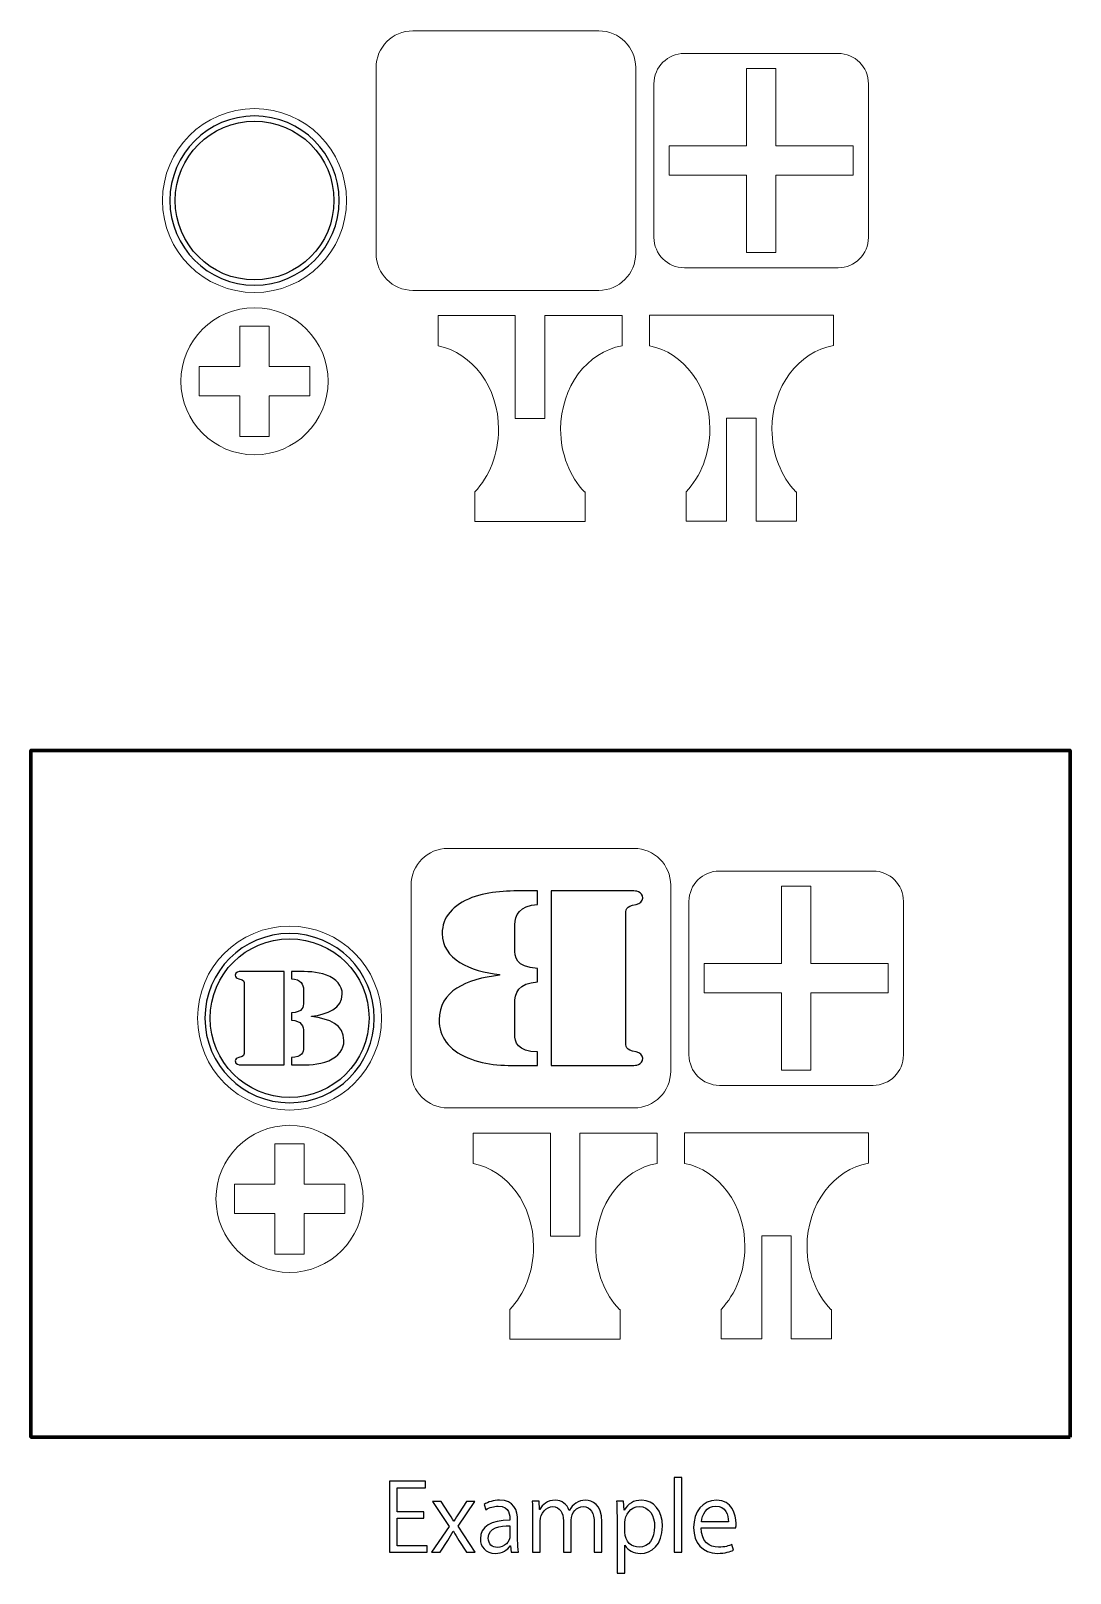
# Model space of a CAD drawing. Header units: millimetres. Extents: x -71 to 71, y -112 to 98.
import ezdxf

# ---------------------------------------------------------------- set-up
doc = ezdxf.new("R2010")
doc.units = ezdxf.units.MM
doc.header["$MEASUREMENT"] = 0
doc.layers.add('layer 1', color=7, linetype='Continuous')

msp = doc.modelspace()

# ---------------------------------------------------------------- linework, layer by layer
at = {"layer": 'layer 1', "color": 1, "lineweight": 9}
for points in [[(11.6254, 67.5638), (11.6254, 64.8029), (9.3869, 62.5643), (6.6257, 62.5643), (6.6257, 62.5643), (6.6257, 62.5643), (-18.6522, 62.5643), (-18.6522, 62.5643), (-18.6522, 62.5643), (-21.4136, 62.5643), (-23.6522, 64.8029), (-23.6522, 67.5638), (-23.6522, 67.5638), (-23.6522, 67.5638), (-23.6522, 92.8419), (-23.6522, 92.8419), (-23.6522, 92.8419), (-23.6522, 95.6033), (-21.4136, 97.8419), (-18.6522, 97.8419), (-18.6522, 97.8419), (-18.6522, 97.8419), (6.6257, 97.8419), (6.6257, 97.8419), (6.6257, 97.8419), (9.3869, 97.8419), (11.6254, 95.6033), (11.6254, 92.8419), (11.6254, 92.8419), (11.6254, 92.8419), (11.6254, 67.5638), (11.6254, 67.5638)], [(16.3862, -43.5868), (16.3862, -46.3477), (14.1478, -48.5863), (11.3865, -48.5863), (11.3865, -48.5863), (11.3865, -48.5863), (-13.8913, -48.5863), (-13.8913, -48.5863), (-13.8913, -48.5863), (-16.6527, -48.5863), (-18.8914, -46.3477), (-18.8914, -43.5868), (-18.8914, -43.5868), (-18.8914, -43.5868), (-18.8914, -18.3087), (-18.8914, -18.3087), (-18.8914, -18.3087), (-18.8914, -15.5473), (-16.6527, -13.3087), (-13.8913, -13.3087), (-13.8913, -13.3087), (-13.8913, -13.3087), (11.3865, -13.3087), (11.3865, -13.3087), (11.3865, -13.3087), (14.1478, -13.3087), (16.3862, -15.5473), (16.3862, -18.3087), (16.3862, -18.3087), (16.3862, -18.3087), (16.3862, -43.5868), (16.3862, -43.5868)]]:
    msp.add_open_spline(points, degree=3, knots=[0, 0, 0, 0, 0.11111111, 0.11111111, 0.11111111, 0.11111111, 0.22222222, 0.22222222, 0.22222222, 0.22222222, 0.33333333, 0.33333333, 0.33333333, 0.33333333, 0.44444444, 0.44444444, 0.44444444, 0.44444444, 0.55555556, 0.55555556, 0.55555556, 0.55555556, 0.66666667, 0.66666667, 0.66666667, 0.66666667, 0.77777778, 0.77777778, 0.77777778, 0.77777778, 1, 1, 1, 1], dxfattribs=at)
at = {"layer": 'layer 1', "lineweight": 9}
for points in [[(14.1058, 90.6419), (14.1058, 92.9226), (15.9544, 94.7716), (18.2351, 94.7716)], [(18.2351, 94.7716), (18.2351, 94.7716), (39.1129, 94.7716), (39.1129, 94.7716)], [(39.1129, 94.7716), (41.3935, 94.7716), (43.2425, 92.9226), (43.2425, 90.6419)], [(14.1058, 69.7647), (14.1058, 69.7647), (14.1058, 90.6419), (14.1058, 90.6419)], [(43.2425, 90.6419), (43.2425, 90.6419), (43.2425, 69.7647), (43.2425, 69.7647)], [(18.2351, 65.6347), (15.9544, 65.6347), (14.1058, 67.4836), (14.1058, 69.7647)], [(43.2425, 69.7647), (43.2425, 67.4836), (41.3935, 65.6347), (39.1129, 65.6347)], [(39.1129, 65.6347), (39.1129, 65.6347), (18.2351, 65.6347), (18.2351, 65.6347)], [(-15.2309, 55.002), (-10.5696, 54.127), (-7.0081, 49.3907), (-7.0081, 43.6773)], [(13.4816, 55.0224), (18.1427, 54.1473), (21.7043, 49.411), (21.7043, 43.6976)], [(-7.0081, 43.6773), (-7.0081, 40.2911), (-8.2597, 37.2484), (-10.2493, 35.1483)], [(21.7043, 43.6976), (21.7043, 40.3111), (20.4528, 37.2684), (18.4632, 35.1689)], [(18.8666, -20.5087), (18.8666, -18.228), (20.7153, -16.379), (22.9959, -16.379)], [(22.9959, -16.379), (22.9959, -16.379), (43.8737, -16.379), (43.8737, -16.379)], [(43.8737, -16.379), (46.1544, -16.379), (48.0034, -18.228), (48.0034, -20.5087)], [(18.8666, -41.3859), (18.8666, -41.3859), (18.8666, -20.5087), (18.8666, -20.5087)], [(48.0034, -20.5087), (48.0034, -20.5087), (48.0034, -41.3859), (48.0034, -41.3859)], [(22.9959, -45.516), (20.7153, -45.516), (18.8666, -43.667), (18.8666, -41.3859)], [(48.0034, -41.3859), (48.0034, -43.667), (46.1544, -45.516), (43.8737, -45.516)], [(43.8737, -45.516), (43.8737, -45.516), (22.9959, -45.516), (22.9959, -45.516)], [(-10.47, -56.1485), (-5.8088, -57.0236), (-2.2473, -61.7599), (-2.2473, -67.4733)], [(18.2425, -56.1282), (22.9035, -57.0033), (26.4652, -61.7396), (26.4652, -67.4529)], [(-2.2473, -67.4733), (-2.2473, -70.8594), (-3.4989, -73.9021), (-5.4884, -76.0023)], [(26.4652, -67.4529), (26.4652, -70.8395), (25.2136, -73.8822), (23.2241, -75.9816)]]:
    msp.add_open_spline(points, degree=3, dxfattribs=at)
for points, knots in [([(16.174, 78.2031), (16.174, 78.2031), (26.674, 78.2031), (26.674, 78.2031), (26.674, 78.2031), (26.674, 78.2031), (26.674, 67.7031), (26.674, 67.7031), (26.674, 67.7031), (26.674, 67.7031), (30.6738, 67.7031), (30.6738, 67.7031), (30.6738, 67.7031), (30.6738, 67.7031), (30.6738, 78.2031), (30.6738, 78.2031), (30.6738, 78.2031), (30.6738, 78.2031), (41.1741, 78.2031), (41.1741, 78.2031), (41.1741, 78.2031), (41.1741, 78.2031), (41.1741, 82.2032), (41.1741, 82.2032), (41.1741, 82.2032), (41.1741, 82.2032), (30.6738, 82.2032), (30.6738, 82.2032), (30.6738, 82.2032), (30.6738, 82.2032), (30.6738, 92.7031), (30.6738, 92.7031), (30.6738, 92.7031), (30.6738, 92.7031), (26.674, 92.7031), (26.674, 92.7031), (26.674, 92.7031), (26.674, 92.7031), (26.674, 82.2032), (26.674, 82.2032), (26.674, 82.2032), (26.674, 82.2032), (16.174, 82.2032), (16.174, 82.2032), (16.174, 82.2032), (16.174, 82.2032), (16.174, 78.2031), (16.174, 78.2031)], [0, 0, 0, 0, 0.07692308, 0.07692308, 0.07692308, 0.07692308, 0.15384615, 0.15384615, 0.15384615, 0.15384615, 0.23076923, 0.23076923, 0.23076923, 0.23076923, 0.30769231, 0.30769231, 0.30769231, 0.30769231, 0.38461538, 0.38461538, 0.38461538, 0.38461538, 0.46153846, 0.46153846, 0.46153846, 0.46153846, 0.53846154, 0.53846154, 0.53846154, 0.53846154, 0.61538462, 0.61538462, 0.61538462, 0.61538462, 0.69230769, 0.69230769, 0.69230769, 0.69230769, 0.76923077, 0.76923077, 0.76923077, 0.76923077, 0.84615385, 0.84615385, 0.84615385, 0.84615385, 1, 1, 1, 1]), ([(-27.6651, 74.7708), (-27.6651, 67.8668), (-33.2616, 62.2706), (-40.1653, 62.2706), (-40.1653, 62.2706), (-47.0689, 62.2706), (-52.6655, 67.8668), (-52.6655, 74.7708), (-52.6655, 74.7708), (-52.6655, 81.674), (-47.0689, 87.2706), (-40.1653, 87.2706), (-40.1653, 87.2706), (-33.2616, 87.2706), (-27.6651, 81.674), (-27.6651, 74.7708)], [0, 0, 0, 0, 0.2, 0.2, 0.2, 0.2, 0.4, 0.4, 0.4, 0.4, 0.6, 0.6, 0.6, 0.6, 1, 1, 1, 1]), ([(-50.1653, 50.202), (-50.1653, 55.7249), (-45.6881, 60.2021), (-40.1656, 60.2021), (-40.1656, 60.2021), (-34.6424, 60.2021), (-30.1652, 55.7249), (-30.1652, 50.202), (-30.1652, 50.202), (-30.1652, 44.6792), (-34.6424, 40.202), (-40.1656, 40.202), (-40.1656, 40.202), (-45.6881, 40.202), (-50.1653, 44.6792), (-50.1653, 50.202)], [0, 0, 0, 0, 0.2, 0.2, 0.2, 0.2, 0.4, 0.4, 0.4, 0.4, 0.6, 0.6, 0.6, 0.6, 1, 1, 1, 1]), ([(9.7692, 55.0241), (9.7692, 55.0241), (9.7692, 59.1486), (9.7692, 59.1486), (9.7692, 59.1486), (9.7692, 59.1486), (-0.7311, 59.1486), (-0.7311, 59.1486), (-0.7311, 59.1486), (-0.7311, 59.1486), (-0.7311, 45.1484), (-0.7311, 45.1484), (-0.7311, 45.1484), (-0.7311, 45.1484), (-4.7309, 45.1484), (-4.7309, 45.1484), (-4.7309, 45.1484), (-4.7309, 45.1484), (-4.7309, 59.1486), (-4.7309, 59.1486), (-4.7309, 59.1486), (-4.7309, 59.1486), (-15.2309, 59.1486), (-15.2309, 59.1486), (-15.2309, 59.1486), (-15.2309, 59.1486), (-15.2309, 55.002), (-15.2309, 55.002)], [0, 0, 0, 0, 0.125, 0.125, 0.125, 0.125, 0.25, 0.25, 0.25, 0.25, 0.375, 0.375, 0.375, 0.375, 0.5, 0.5, 0.5, 0.5, 0.625, 0.625, 0.625, 0.625, 0.75, 0.75, 0.75, 0.75, 1, 1, 1, 1]), ([(38.4816, 55.0444), (38.4816, 55.0444), (38.4816, 59.1689), (38.4816, 59.1689), (38.4816, 59.1689), (38.4816, 59.1689), (13.4816, 59.1689), (13.4816, 59.1689), (13.4816, 59.1689), (13.4816, 59.1689), (13.4816, 55.0224), (13.4816, 55.0224)], [0, 0, 0, 0, 0.25, 0.25, 0.25, 0.25, 0.5, 0.5, 0.5, 0.5, 1, 1, 1, 1]), ([(-47.6652, 48.2021), (-47.6652, 48.2021), (-42.1651, 48.2021), (-42.1651, 48.2021), (-42.1651, 48.2021), (-42.1651, 48.2021), (-42.1651, 42.7021), (-42.1651, 42.7021), (-42.1651, 42.7021), (-42.1651, 42.7021), (-38.1654, 42.7021), (-38.1654, 42.7021), (-38.1654, 42.7021), (-38.1654, 42.7021), (-38.1654, 48.2021), (-38.1654, 48.2021), (-38.1654, 48.2021), (-38.1654, 48.2021), (-32.6653, 48.2021), (-32.6653, 48.2021), (-32.6653, 48.2021), (-32.6653, 48.2021), (-32.6653, 52.2019), (-32.6653, 52.2019), (-32.6653, 52.2019), (-32.6653, 52.2019), (-38.1654, 52.2019), (-38.1654, 52.2019), (-38.1654, 52.2019), (-38.1654, 52.2019), (-38.1654, 57.702), (-38.1654, 57.702), (-38.1654, 57.702), (-38.1654, 57.702), (-42.1651, 57.702), (-42.1651, 57.702), (-42.1651, 57.702), (-42.1651, 57.702), (-42.1651, 52.2019), (-42.1651, 52.2019), (-42.1651, 52.2019), (-42.1651, 52.2019), (-47.6652, 52.2019), (-47.6652, 52.2019), (-47.6652, 52.2019), (-47.6652, 52.2019), (-47.6652, 48.2021), (-47.6652, 48.2021)], [0, 0, 0, 0, 0.07692308, 0.07692308, 0.07692308, 0.07692308, 0.15384615, 0.15384615, 0.15384615, 0.15384615, 0.23076923, 0.23076923, 0.23076923, 0.23076923, 0.30769231, 0.30769231, 0.30769231, 0.30769231, 0.38461538, 0.38461538, 0.38461538, 0.38461538, 0.46153846, 0.46153846, 0.46153846, 0.46153846, 0.53846154, 0.53846154, 0.53846154, 0.53846154, 0.61538462, 0.61538462, 0.61538462, 0.61538462, 0.69230769, 0.69230769, 0.69230769, 0.69230769, 0.76923077, 0.76923077, 0.76923077, 0.76923077, 0.84615385, 0.84615385, 0.84615385, 0.84615385, 1, 1, 1, 1]), ([(4.6694, 35.1483), (2.6802, 37.2484), (1.4286, 40.2911), (1.4286, 43.6773), (1.4286, 43.6773), (1.4286, 49.4389), (5.0504, 54.2069), (9.7692, 55.0241)], [0, 0, 0, 0, 0.33333333, 0.33333333, 0.33333333, 0.33333333, 1, 1, 1, 1]), ([(33.382, 35.1689), (31.3926, 37.2684), (30.1411, 40.3111), (30.1411, 43.6976), (30.1411, 43.6976), (30.1411, 49.4592), (33.7631, 54.2272), (38.4816, 55.0444)], [0, 0, 0, 0, 0.33333333, 0.33333333, 0.33333333, 0.33333333, 1, 1, 1, 1]), ([(18.4632, 35.1689), (18.4632, 35.1689), (18.4816, 35.1689), (18.4816, 35.1689), (18.4816, 35.1689), (18.4816, 35.1689), (18.4816, 31.1692), (18.4816, 31.1692), (18.4816, 31.1692), (18.4816, 31.1692), (23.9816, 31.1692), (23.9816, 31.1692), (23.9816, 31.1692), (23.9816, 31.1692), (23.9816, 45.1687), (23.9816, 45.1687), (23.9816, 45.1687), (23.9816, 45.1687), (27.9815, 45.1687), (27.9815, 45.1687), (27.9815, 45.1687), (27.9815, 45.1687), (27.9815, 31.1692), (27.9815, 31.1692), (27.9815, 31.1692), (27.9815, 31.1692), (33.4816, 31.1692), (33.4816, 31.1692), (33.4816, 31.1692), (33.4816, 31.1692), (33.4816, 35.1689), (33.4816, 35.1689), (33.4816, 35.1689), (33.4816, 35.1689), (33.382, 35.1689), (33.382, 35.1689)], [0, 0, 0, 0, 0.1, 0.1, 0.1, 0.1, 0.2, 0.2, 0.2, 0.2, 0.3, 0.3, 0.3, 0.3, 0.4, 0.4, 0.4, 0.4, 0.5, 0.5, 0.5, 0.5, 0.6, 0.6, 0.6, 0.6, 0.7, 0.7, 0.7, 0.7, 0.8, 0.8, 0.8, 0.8, 1, 1, 1, 1]), ([(-10.2493, 35.1483), (-10.2493, 35.1483), (-10.2306, 35.1483), (-10.2306, 35.1483), (-10.2306, 35.1483), (-10.2306, 35.1483), (-10.2306, 31.1485), (-10.2306, 31.1485), (-10.2306, 31.1485), (-10.2306, 31.1485), (4.7693, 31.1485), (4.7693, 31.1485), (4.7693, 31.1485), (4.7693, 31.1485), (4.7693, 35.1483), (4.7693, 35.1483), (4.7693, 35.1483), (4.7693, 35.1483), (4.6694, 35.1483), (4.6694, 35.1483)], [0, 0, 0, 0, 0.16666667, 0.16666667, 0.16666667, 0.16666667, 0.33333333, 0.33333333, 0.33333333, 0.33333333, 0.5, 0.5, 0.5, 0.5, 0.66666667, 0.66666667, 0.66666667, 0.66666667, 1, 1, 1, 1]), ([(20.9349, -32.9475), (20.9349, -32.9475), (31.4349, -32.9475), (31.4349, -32.9475), (31.4349, -32.9475), (31.4349, -32.9475), (31.4349, -43.4475), (31.4349, -43.4475), (31.4349, -43.4475), (31.4349, -43.4475), (35.4346, -43.4475), (35.4346, -43.4475), (35.4346, -43.4475), (35.4346, -43.4475), (35.4346, -32.9475), (35.4346, -32.9475), (35.4346, -32.9475), (35.4346, -32.9475), (45.9349, -32.9475), (45.9349, -32.9475), (45.9349, -32.9475), (45.9349, -32.9475), (45.9349, -28.9474), (45.9349, -28.9474), (45.9349, -28.9474), (45.9349, -28.9474), (35.4346, -28.9474), (35.4346, -28.9474), (35.4346, -28.9474), (35.4346, -28.9474), (35.4346, -18.4475), (35.4346, -18.4475), (35.4346, -18.4475), (35.4346, -18.4475), (31.4349, -18.4475), (31.4349, -18.4475), (31.4349, -18.4475), (31.4349, -18.4475), (31.4349, -28.9474), (31.4349, -28.9474), (31.4349, -28.9474), (31.4349, -28.9474), (20.9349, -28.9474), (20.9349, -28.9474), (20.9349, -28.9474), (20.9349, -28.9474), (20.9349, -32.9475), (20.9349, -32.9475)], [0, 0, 0, 0, 0.07692308, 0.07692308, 0.07692308, 0.07692308, 0.15384615, 0.15384615, 0.15384615, 0.15384615, 0.23076923, 0.23076923, 0.23076923, 0.23076923, 0.30769231, 0.30769231, 0.30769231, 0.30769231, 0.38461538, 0.38461538, 0.38461538, 0.38461538, 0.46153846, 0.46153846, 0.46153846, 0.46153846, 0.53846154, 0.53846154, 0.53846154, 0.53846154, 0.61538462, 0.61538462, 0.61538462, 0.61538462, 0.69230769, 0.69230769, 0.69230769, 0.69230769, 0.76923077, 0.76923077, 0.76923077, 0.76923077, 0.84615385, 0.84615385, 0.84615385, 0.84615385, 1, 1, 1, 1]), ([(-22.9042, -36.3799), (-22.9042, -43.2839), (-28.5007, -48.88), (-35.4044, -48.88), (-35.4044, -48.88), (-42.308, -48.88), (-47.9046, -43.2839), (-47.9046, -36.3799), (-47.9046, -36.3799), (-47.9046, -29.4766), (-42.308, -23.88), (-35.4044, -23.88), (-35.4044, -23.88), (-28.5007, -23.88), (-22.9042, -29.4766), (-22.9042, -36.3799)], [0, 0, 0, 0, 0.2, 0.2, 0.2, 0.2, 0.4, 0.4, 0.4, 0.4, 0.6, 0.6, 0.6, 0.6, 1, 1, 1, 1]), ([(-45.4045, -60.9486), (-45.4045, -55.4257), (-40.9272, -50.9485), (-35.4047, -50.9485), (-35.4047, -50.9485), (-29.8816, -50.9485), (-25.4043, -55.4257), (-25.4043, -60.9486), (-25.4043, -60.9486), (-25.4043, -66.4714), (-29.8816, -70.9487), (-35.4047, -70.9487), (-35.4047, -70.9487), (-40.9272, -70.9487), (-45.4045, -66.4714), (-45.4045, -60.9486)], [0, 0, 0, 0, 0.2, 0.2, 0.2, 0.2, 0.4, 0.4, 0.4, 0.4, 0.6, 0.6, 0.6, 0.6, 1, 1, 1, 1]), ([(14.53, -56.1265), (14.53, -56.1265), (14.53, -52.002), (14.53, -52.002), (14.53, -52.002), (14.53, -52.002), (4.0297, -52.002), (4.0297, -52.002), (4.0297, -52.002), (4.0297, -52.002), (4.0297, -66.0022), (4.0297, -66.0022), (4.0297, -66.0022), (4.0297, -66.0022), (0.03, -66.0022), (0.03, -66.0022), (0.03, -66.0022), (0.03, -66.0022), (0.03, -52.002), (0.03, -52.002), (0.03, -52.002), (0.03, -52.002), (-10.47, -52.002), (-10.47, -52.002), (-10.47, -52.002), (-10.47, -52.002), (-10.47, -56.1485), (-10.47, -56.1485)], [0, 0, 0, 0, 0.125, 0.125, 0.125, 0.125, 0.25, 0.25, 0.25, 0.25, 0.375, 0.375, 0.375, 0.375, 0.5, 0.5, 0.5, 0.5, 0.625, 0.625, 0.625, 0.625, 0.75, 0.75, 0.75, 0.75, 1, 1, 1, 1]), ([(43.2425, -56.1062), (43.2425, -56.1062), (43.2425, -51.9817), (43.2425, -51.9817), (43.2425, -51.9817), (43.2425, -51.9817), (18.2425, -51.9817), (18.2425, -51.9817), (18.2425, -51.9817), (18.2425, -51.9817), (18.2425, -56.1282), (18.2425, -56.1282)], [0, 0, 0, 0, 0.25, 0.25, 0.25, 0.25, 0.5, 0.5, 0.5, 0.5, 1, 1, 1, 1]), ([(-42.9044, -62.9485), (-42.9044, -62.9485), (-37.4043, -62.9485), (-37.4043, -62.9485), (-37.4043, -62.9485), (-37.4043, -62.9485), (-37.4043, -68.4486), (-37.4043, -68.4486), (-37.4043, -68.4486), (-37.4043, -68.4486), (-33.4045, -68.4486), (-33.4045, -68.4486), (-33.4045, -68.4486), (-33.4045, -68.4486), (-33.4045, -62.9485), (-33.4045, -62.9485), (-33.4045, -62.9485), (-33.4045, -62.9485), (-27.9044, -62.9485), (-27.9044, -62.9485), (-27.9044, -62.9485), (-27.9044, -62.9485), (-27.9044, -58.9487), (-27.9044, -58.9487), (-27.9044, -58.9487), (-27.9044, -58.9487), (-33.4045, -58.9487), (-33.4045, -58.9487), (-33.4045, -58.9487), (-33.4045, -58.9487), (-33.4045, -53.4486), (-33.4045, -53.4486), (-33.4045, -53.4486), (-33.4045, -53.4486), (-37.4043, -53.4486), (-37.4043, -53.4486), (-37.4043, -53.4486), (-37.4043, -53.4486), (-37.4043, -58.9487), (-37.4043, -58.9487), (-37.4043, -58.9487), (-37.4043, -58.9487), (-42.9044, -58.9487), (-42.9044, -58.9487), (-42.9044, -58.9487), (-42.9044, -58.9487), (-42.9044, -62.9485), (-42.9044, -62.9485)], [0, 0, 0, 0, 0.07692308, 0.07692308, 0.07692308, 0.07692308, 0.15384615, 0.15384615, 0.15384615, 0.15384615, 0.23076923, 0.23076923, 0.23076923, 0.23076923, 0.30769231, 0.30769231, 0.30769231, 0.30769231, 0.38461538, 0.38461538, 0.38461538, 0.38461538, 0.46153846, 0.46153846, 0.46153846, 0.46153846, 0.53846154, 0.53846154, 0.53846154, 0.53846154, 0.61538462, 0.61538462, 0.61538462, 0.61538462, 0.69230769, 0.69230769, 0.69230769, 0.69230769, 0.76923077, 0.76923077, 0.76923077, 0.76923077, 0.84615385, 0.84615385, 0.84615385, 0.84615385, 1, 1, 1, 1]), ([(9.4302, -76.0023), (7.441, -73.9021), (6.1895, -70.8594), (6.1895, -67.4733), (6.1895, -67.4733), (6.1895, -61.7117), (9.8113, -56.9437), (14.53, -56.1265)], [0, 0, 0, 0, 0.33333333, 0.33333333, 0.33333333, 0.33333333, 1, 1, 1, 1]), ([(38.1429, -75.9816), (36.1535, -73.8822), (34.9019, -70.8395), (34.9019, -67.4529), (34.9019, -67.4529), (34.9019, -61.6913), (38.5239, -56.9233), (43.2425, -56.1062)], [0, 0, 0, 0, 0.33333333, 0.33333333, 0.33333333, 0.33333333, 1, 1, 1, 1]), ([(23.2241, -75.9816), (23.2241, -75.9816), (23.2425, -75.9816), (23.2425, -75.9816), (23.2425, -75.9816), (23.2425, -75.9816), (23.2425, -79.9814), (23.2425, -79.9814), (23.2425, -79.9814), (23.2425, -79.9814), (28.7424, -79.9814), (28.7424, -79.9814), (28.7424, -79.9814), (28.7424, -79.9814), (28.7424, -65.9819), (28.7424, -65.9819), (28.7424, -65.9819), (28.7424, -65.9819), (32.7424, -65.9819), (32.7424, -65.9819), (32.7424, -65.9819), (32.7424, -65.9819), (32.7424, -79.9814), (32.7424, -79.9814), (32.7424, -79.9814), (32.7424, -79.9814), (38.2425, -79.9814), (38.2425, -79.9814), (38.2425, -79.9814), (38.2425, -79.9814), (38.2425, -75.9816), (38.2425, -75.9816), (38.2425, -75.9816), (38.2425, -75.9816), (38.1429, -75.9816), (38.1429, -75.9816)], [0, 0, 0, 0, 0.1, 0.1, 0.1, 0.1, 0.2, 0.2, 0.2, 0.2, 0.3, 0.3, 0.3, 0.3, 0.4, 0.4, 0.4, 0.4, 0.5, 0.5, 0.5, 0.5, 0.6, 0.6, 0.6, 0.6, 0.7, 0.7, 0.7, 0.7, 0.8, 0.8, 0.8, 0.8, 1, 1, 1, 1]), ([(-5.4884, -76.0023), (-5.4884, -76.0023), (-5.4698, -76.0023), (-5.4698, -76.0023), (-5.4698, -76.0023), (-5.4698, -76.0023), (-5.4698, -80.002), (-5.4698, -80.002), (-5.4698, -80.002), (-5.4698, -80.002), (9.5302, -80.002), (9.5302, -80.002), (9.5302, -80.002), (9.5302, -80.002), (9.5302, -76.0023), (9.5302, -76.0023), (9.5302, -76.0023), (9.5302, -76.0023), (9.4302, -76.0023), (9.4302, -76.0023)], [0, 0, 0, 0, 0.16666667, 0.16666667, 0.16666667, 0.16666667, 0.33333333, 0.33333333, 0.33333333, 0.33333333, 0.5, 0.5, 0.5, 0.5, 0.66666667, 0.66666667, 0.66666667, 0.66666667, 1, 1, 1, 1])]:
    msp.add_open_spline(points, degree=3, knots=knots, dxfattribs=at)
at = {"layer": 'layer 1', "color": 1}
for points, knots in [([(-51.6653, 74.7708), (-51.6646, 81.1221), (-46.5166, 86.2705), (-40.1649, 86.2705), (-40.1649, 86.2705), (-33.8139, 86.2705), (-28.6652, 81.1221), (-28.6652, 74.7708), (-28.6652, 74.7708), (-28.6652, 68.4187), (-33.8139, 63.271), (-40.1649, 63.271), (-40.1649, 63.271), (-46.5166, 63.271), (-51.6646, 68.4187), (-51.6653, 74.7708)], [0, 0, 0, 0, 0.2, 0.2, 0.2, 0.2, 0.4, 0.4, 0.4, 0.4, 0.6, 0.6, 0.6, 0.6, 1, 1, 1, 1]), ([(-50.9598, 74.7708), (-50.9598, 74.7708), (-50.9598, 74.7708), (-50.9598, 74.7708), (-50.9598, 74.7708), (-50.9488, 68.8093), (-46.127, 63.9869), (-40.1649, 63.9759), (-40.1649, 63.9759), (-34.2035, 63.9869), (-29.3814, 68.8093), (-29.3707, 74.7708), (-29.3707, 74.7708), (-29.3814, 80.7321), (-34.2035, 85.5539), (-40.1649, 85.5649), (-40.1649, 85.5649), (-46.127, 85.5539), (-50.9488, 80.7321), (-50.9598, 74.7708)], [0, 0, 0, 0, 0.16666667, 0.16666667, 0.16666667, 0.16666667, 0.33333333, 0.33333333, 0.33333333, 0.33333333, 0.5, 0.5, 0.5, 0.5, 0.66666667, 0.66666667, 0.66666667, 0.66666667, 1, 1, 1, 1]), ([(-46.9045, -36.3799), (-46.9037, -30.0285), (-41.7558, -24.8801), (-35.404, -24.8801), (-35.404, -24.8801), (-29.053, -24.8801), (-23.9043, -30.0285), (-23.9043, -36.3799), (-23.9043, -36.3799), (-23.9043, -42.7319), (-29.053, -47.8796), (-35.404, -47.8796), (-35.404, -47.8796), (-41.7558, -47.8796), (-46.9037, -42.7319), (-46.9045, -36.3799)], [0, 0, 0, 0, 0.2, 0.2, 0.2, 0.2, 0.4, 0.4, 0.4, 0.4, 0.6, 0.6, 0.6, 0.6, 1, 1, 1, 1]), ([(-46.1989, -36.3799), (-46.1989, -36.3799), (-46.1989, -36.3799), (-46.1989, -36.3799), (-46.1989, -36.3799), (-46.1879, -42.3413), (-41.3661, -47.1637), (-35.404, -47.1747), (-35.404, -47.1747), (-29.4427, -47.1637), (-24.6205, -42.3413), (-24.6098, -36.3799), (-24.6098, -36.3799), (-24.6205, -30.4185), (-29.4427, -25.5967), (-35.404, -25.5857), (-35.404, -25.5857), (-41.3661, -25.5967), (-46.1879, -30.4185), (-46.1989, -36.3799)], [0, 0, 0, 0, 0.16666667, 0.16666667, 0.16666667, 0.16666667, 0.33333333, 0.33333333, 0.33333333, 0.33333333, 0.5, 0.5, 0.5, 0.5, 0.66666667, 0.66666667, 0.66666667, 0.66666667, 1, 1, 1, 1]), ([(-36.1544, -42.7237), (-36.1544, -42.7237), (-42.0865, -42.7237), (-42.0865, -42.7237), (-42.0865, -42.7237), (-42.2408, -42.7237), (-42.7924, -42.6896), (-42.7924, -42.1979), (-42.7924, -42.1979), (-42.7924, -41.9602), (-42.5936, -41.8076), (-42.3073, -41.7401), (-42.3073, -41.7401), (-41.5353, -41.553), (-41.5573, -41.4514), (-41.5573, -40.8237), (-41.5573, -40.8237), (-41.5573, -40.8237), (-41.5573, -31.935), (-41.5573, -31.935), (-41.5573, -31.935), (-41.5573, -31.3077), (-41.5353, -31.2057), (-42.3073, -31.0193), (-42.3073, -31.0193), (-42.5936, -30.9511), (-42.7924, -30.7988), (-42.7924, -30.5611), (-42.7924, -30.5611), (-42.7924, -30.0692), (-42.2408, -30.0354), (-42.0865, -30.0354), (-42.0865, -30.0354), (-42.0865, -30.0354), (-36.1544, -30.0354), (-36.1544, -30.0354), (-36.1544, -30.0354), (-36.1544, -30.0354), (-36.1544, -42.7237), (-36.1544, -42.7237)], [0, 0, 0, 0, 0.09090909, 0.09090909, 0.09090909, 0.09090909, 0.18181818, 0.18181818, 0.18181818, 0.18181818, 0.27272727, 0.27272727, 0.27272727, 0.27272727, 0.36363636, 0.36363636, 0.36363636, 0.36363636, 0.45454545, 0.45454545, 0.45454545, 0.45454545, 0.54545455, 0.54545455, 0.54545455, 0.54545455, 0.63636364, 0.63636364, 0.63636364, 0.63636364, 0.72727273, 0.72727273, 0.72727273, 0.72727273, 0.81818182, 0.81818182, 0.81818182, 0.81818182, 1, 1, 1, 1]), ([(-35.1619, -30.0354), (-35.1619, -30.0354), (-35.1619, -30.0354), (-35.1619, -30.0354), (-35.1619, -30.0354), (-35.1619, -30.0354), (-34.4783, -30.0354), (-34.4783, -30.0354), (-34.4783, -30.0354), (-33.0889, -30.0354), (-31.6775, -30.0523), (-30.3983, -30.5273), (-30.3983, -30.5273), (-29.031, -31.0531), (-28.2372, -31.935), (-28.2372, -33.1394), (-28.2372, -33.1394), (-28.2372, -35.0056), (-30.266, -35.8707), (-32.4051, -36.1249), (-32.4051, -36.1249), (-32.4051, -36.1249), (-32.4051, -36.1587), (-32.4051, -36.1587), (-32.4051, -36.1587), (-29.9573, -36.4643), (-28.0164, -37.2956), (-28.0164, -39.4157), (-28.0164, -39.4157), (-28.0164, -40.6201), (-28.7002, -41.5702), (-30.0896, -42.1638), (-30.0896, -42.1638), (-31.5007, -42.7743), (-32.8905, -42.7237), (-34.4559, -42.7237), (-34.4559, -42.7237), (-34.4559, -42.7237), (-35.1619, -42.7237), (-35.1619, -42.7237), (-35.1619, -42.7237), (-35.1619, -42.7237), (-35.1619, -41.7401), (-35.1619, -41.7401), (-35.1619, -41.7401), (-33.6842, -41.6888), (-33.5079, -41.0442), (-33.5079, -40.4337), (-33.5079, -40.4337), (-33.5079, -40.4337), (-33.5079, -38.2454), (-33.5079, -38.2454), (-33.5079, -38.2454), (-33.5079, -37.4651), (-33.7504, -36.7357), (-35.1619, -36.6506), (-35.1619, -36.6506), (-35.1619, -36.6506), (-35.1619, -35.6671), (-35.1619, -35.6671), (-35.1619, -35.6671), (-33.552, -35.5651), (-33.5079, -34.8358), (-33.5079, -34.2081), (-33.5079, -34.2081), (-33.5079, -34.2081), (-33.5079, -32.5121), (-33.5079, -32.5121), (-33.5079, -32.5121), (-33.5079, -31.7993), (-33.8389, -31.1209), (-35.1619, -31.0193), (-35.1619, -31.0193), (-35.1619, -31.0193), (-35.1619, -30.0354), (-35.1619, -30.0354)], [0, 0, 0, 0, 0.05, 0.05, 0.05, 0.05, 0.1, 0.1, 0.1, 0.1, 0.15, 0.15, 0.15, 0.15, 0.2, 0.2, 0.2, 0.2, 0.25, 0.25, 0.25, 0.25, 0.3, 0.3, 0.3, 0.3, 0.35, 0.35, 0.35, 0.35, 0.4, 0.4, 0.4, 0.4, 0.45, 0.45, 0.45, 0.45, 0.5, 0.5, 0.5, 0.5, 0.55, 0.55, 0.55, 0.55, 0.6, 0.6, 0.6, 0.6, 0.65, 0.65, 0.65, 0.65, 0.7, 0.7, 0.7, 0.7, 0.75, 0.75, 0.75, 0.75, 0.8, 0.8, 0.8, 0.8, 0.85, 0.85, 0.85, 0.85, 0.9, 0.9, 0.9, 0.9, 1, 1, 1, 1])]:
    msp.add_open_spline(points, degree=3, knots=knots, dxfattribs=at)
at = {"layer": 'layer 1', "lineweight": 70}
msp.add_open_spline([(70.6513, -93.3301), (70.6513, -93.3301), (-70.5525, -93.3301), (-70.5525, -93.3301), (-70.5525, -93.3301), (-70.5525, -93.3301), (-70.5525, 0.0194), (-70.5525, 0.0194), (-70.5525, 0.0194), (-70.5525, 0.0194), (70.6513, 0.0194), (70.6513, 0.0194), (70.6513, 0.0194), (70.6513, 0.0194), (70.6513, -93.3301), (70.6513, -93.3301)], degree=3, knots=[0, 0, 0, 0, 0.2, 0.2, 0.2, 0.2, 0.4, 0.4, 0.4, 0.4, 0.6, 0.6, 0.6, 0.6, 1, 1, 1, 1], dxfattribs=at)
at = {"layer": 'layer 1', "color": 7}
for points, knots in [([(-1.7067, -20.9139), (-1.7067, -20.9139), (-1.7067, -20.9139), (-1.7067, -20.9139), (-1.7067, -20.9139), (-4.1831, -21.1044), (-4.8025, -22.3743), (-4.8025, -23.7079), (-4.8025, -23.7079), (-4.8025, -23.7079), (-4.8025, -26.8825), (-4.8025, -26.8825), (-4.8025, -26.8825), (-4.8025, -28.0573), (-4.7198, -29.4226), (-1.7067, -29.6131), (-1.7067, -29.6131), (-1.7067, -29.6131), (-1.7067, -31.4545), (-1.7067, -31.4545), (-1.7067, -31.4545), (-4.3484, -31.6133), (-4.8025, -32.9783), (-4.8025, -34.4387), (-4.8025, -34.4387), (-4.8025, -34.4387), (-4.8025, -38.5345), (-4.8025, -38.5345), (-4.8025, -38.5345), (-4.8025, -39.6773), (-4.4721, -40.8837), (-1.7067, -40.9792), (-1.7067, -40.9792), (-1.7067, -40.9792), (-1.7067, -42.8206), (-1.7067, -42.8206), (-1.7067, -42.8206), (-1.7067, -42.8206), (-3.0276, -42.8206), (-3.0276, -42.8206), (-3.0276, -42.8206), (-5.958, -42.8206), (-8.5587, -42.9157), (-11.2004, -41.7729), (-11.2004, -41.7729), (-13.8007, -40.6615), (-15.0802, -38.8835), (-15.0802, -36.6294), (-15.0802, -36.6294), (-15.0802, -32.661), (-11.4477, -31.1052), (-6.8661, -30.5336), (-6.8661, -30.5336), (-6.8661, -30.5336), (-6.8661, -30.4702), (-6.8661, -30.4702), (-6.8661, -30.4702), (-10.87, -29.9941), (-14.6675, -28.3749), (-14.6675, -24.8823), (-14.6675, -24.8823), (-14.6675, -22.6282), (-13.1816, -20.9773), (-10.6223, -19.993), (-10.6223, -19.993), (-8.2283, -19.1042), (-5.5866, -19.0725), (-2.9862, -19.0725), (-2.9862, -19.0725), (-2.9862, -19.0725), (-1.7067, -19.0725), (-1.7067, -19.0725), (-1.7067, -19.0725), (-1.7067, -19.0725), (-1.7067, -20.9139), (-1.7067, -20.9139)], [0, 0, 0, 0, 0.05, 0.05, 0.05, 0.05, 0.1, 0.1, 0.1, 0.1, 0.15, 0.15, 0.15, 0.15, 0.2, 0.2, 0.2, 0.2, 0.25, 0.25, 0.25, 0.25, 0.3, 0.3, 0.3, 0.3, 0.35, 0.35, 0.35, 0.35, 0.4, 0.4, 0.4, 0.4, 0.45, 0.45, 0.45, 0.45, 0.5, 0.5, 0.5, 0.5, 0.55, 0.55, 0.55, 0.55, 0.6, 0.6, 0.6, 0.6, 0.65, 0.65, 0.65, 0.65, 0.7, 0.7, 0.7, 0.7, 0.75, 0.75, 0.75, 0.75, 0.8, 0.8, 0.8, 0.8, 0.85, 0.85, 0.85, 0.85, 0.9, 0.9, 0.9, 0.9, 1, 1, 1, 1]), ([(0.1509, -19.0725), (0.1509, -19.0725), (11.2541, -19.0725), (11.2541, -19.0725), (11.2541, -19.0725), (11.5431, -19.0725), (12.5749, -19.1359), (12.5749, -20.0568), (12.5749, -20.0568), (12.5749, -20.5012), (12.2035, -20.7868), (11.6671, -20.9139), (11.6671, -20.9139), (10.2223, -21.2632), (10.2636, -21.4537), (10.2636, -22.6282), (10.2636, -22.6282), (10.2636, -22.6282), (10.2636, -39.2646), (10.2636, -39.2646), (10.2636, -39.2646), (10.2636, -40.4393), (10.2223, -40.6298), (11.6671, -40.9792), (11.6671, -40.9792), (12.2035, -41.1059), (12.5749, -41.3919), (12.5749, -41.8363), (12.5749, -41.8363), (12.5749, -42.7568), (11.5431, -42.8206), (11.2541, -42.8206), (11.2541, -42.8206), (11.2541, -42.8206), (0.1509, -42.8206), (0.1509, -42.8206), (0.1509, -42.8206), (0.1509, -42.8206), (0.1509, -19.0725), (0.1509, -19.0725)], [0, 0, 0, 0, 0.09090909, 0.09090909, 0.09090909, 0.09090909, 0.18181818, 0.18181818, 0.18181818, 0.18181818, 0.27272727, 0.27272727, 0.27272727, 0.27272727, 0.36363636, 0.36363636, 0.36363636, 0.36363636, 0.45454545, 0.45454545, 0.45454545, 0.45454545, 0.54545455, 0.54545455, 0.54545455, 0.54545455, 0.63636364, 0.63636364, 0.63636364, 0.63636364, 0.72727273, 0.72727273, 0.72727273, 0.72727273, 0.81818182, 0.81818182, 0.81818182, 0.81818182, 1, 1, 1, 1])]:
    msp.add_open_spline(points, degree=3, knots=knots, dxfattribs=at)
at = {"layer": 'layer 1'}
for points, knots in [([(-16.7201, -109.0032), (-16.7201, -109.0032), (-21.8248, -109.0032), (-21.8248, -109.0032), (-21.8248, -109.0032), (-21.8248, -109.0032), (-21.8248, -99.3269), (-21.8248, -99.3269), (-21.8248, -99.3269), (-21.8248, -99.3269), (-16.9359, -99.3269), (-16.9359, -99.3269), (-16.9359, -99.3269), (-16.9359, -99.3269), (-16.9359, -100.2158), (-16.9359, -100.2158), (-16.9359, -100.2158), (-16.9359, -100.2158), (-20.7708, -100.2158), (-20.7708, -100.2158), (-20.7708, -100.2158), (-20.7708, -100.2158), (-20.7708, -103.4921), (-20.7708, -103.4921), (-20.7708, -103.4921), (-20.7708, -103.4921), (-17.1645, -103.4921), (-17.1645, -103.4921), (-17.1645, -103.4921), (-17.1645, -103.4921), (-17.1645, -104.3681), (-17.1645, -104.3681), (-17.1645, -104.3681), (-17.1645, -104.3681), (-20.7708, -104.3681), (-20.7708, -104.3681), (-20.7708, -104.3681), (-20.7708, -104.3681), (-20.7708, -108.1143), (-20.7708, -108.1143), (-20.7708, -108.1143), (-20.7708, -108.1143), (-16.7201, -108.1143), (-16.7201, -108.1143), (-16.7201, -108.1143), (-16.7201, -108.1143), (-16.7201, -109.0032), (-16.7201, -109.0032)], [0, 0, 0, 0, 0.07692308, 0.07692308, 0.07692308, 0.07692308, 0.15384615, 0.15384615, 0.15384615, 0.15384615, 0.23076923, 0.23076923, 0.23076923, 0.23076923, 0.30769231, 0.30769231, 0.30769231, 0.30769231, 0.38461538, 0.38461538, 0.38461538, 0.38461538, 0.46153846, 0.46153846, 0.46153846, 0.46153846, 0.53846154, 0.53846154, 0.53846154, 0.53846154, 0.61538462, 0.61538462, 0.61538462, 0.61538462, 0.69230769, 0.69230769, 0.69230769, 0.69230769, 0.76923077, 0.76923077, 0.76923077, 0.76923077, 0.84615385, 0.84615385, 0.84615385, 0.84615385, 1, 1, 1, 1]), ([(17.9, -109.0032), (17.9, -109.0032), (16.8458, -109.0032), (16.8458, -109.0032), (16.8458, -109.0032), (16.8458, -109.0032), (16.8458, -98.8443), (16.8458, -98.8443), (16.8458, -98.8443), (16.8458, -98.8443), (17.9, -98.8443), (17.9, -98.8443), (17.9, -98.8443), (17.9, -98.8443), (17.9, -109.0032), (17.9, -109.0032)], [0, 0, 0, 0, 0.2, 0.2, 0.2, 0.2, 0.4, 0.4, 0.4, 0.4, 0.6, 0.6, 0.6, 0.6, 1, 1, 1, 1]), ([(-10.2304, -102.0827), (-10.2304, -102.0827), (-12.516, -105.4351), (-12.516, -105.4351), (-12.516, -105.4351), (-12.516, -105.4351), (-10.1668, -109.0032), (-10.1668, -109.0032), (-10.1668, -109.0032), (-10.1668, -109.0032), (-11.3733, -109.0032), (-11.3733, -109.0032), (-11.3733, -109.0032), (-11.3733, -109.0032), (-12.4146, -107.3905), (-12.4146, -107.3905), (-12.4146, -107.3905), (-12.6685, -106.9713), (-12.8971, -106.5906), (-13.151, -106.1461), (-13.151, -106.1461), (-13.151, -106.1461), (-13.1765, -106.1461), (-13.1765, -106.1461), (-13.1765, -106.1461), (-13.3923, -106.5778), (-13.6462, -106.9588), (-13.9128, -107.3905), (-13.9128, -107.3905), (-13.9128, -107.3905), (-14.9288, -109.0032), (-14.9288, -109.0032), (-14.9288, -109.0032), (-14.9288, -109.0032), (-16.097, -109.0032), (-16.097, -109.0032), (-16.097, -109.0032), (-16.097, -109.0032), (-13.7225, -105.473), (-13.7225, -105.473), (-13.7225, -105.473), (-13.7225, -105.473), (-15.9828, -102.0827), (-15.9828, -102.0827), (-15.9828, -102.0827), (-15.9828, -102.0827), (-14.8018, -102.0827), (-14.8018, -102.0827), (-14.8018, -102.0827), (-14.8018, -102.0827), (-13.7987, -103.6192), (-13.7987, -103.6192), (-13.7987, -103.6192), (-13.5447, -104.0126), (-13.3287, -104.3681), (-13.1002, -104.7746), (-13.1002, -104.7746), (-13.1002, -104.7746), (-13.0621, -104.7746), (-13.0621, -104.7746), (-13.0621, -104.7746), (-12.8463, -104.3681), (-12.6049, -103.9875), (-12.3638, -103.6192), (-12.3638, -103.6192), (-12.3638, -103.6192), (-11.3859, -102.0827), (-11.3859, -102.0827), (-11.3859, -102.0827), (-11.3859, -102.0827), (-10.2304, -102.0827), (-10.2304, -102.0827)], [0, 0, 0, 0, 0.05263158, 0.05263158, 0.05263158, 0.05263158, 0.10526316, 0.10526316, 0.10526316, 0.10526316, 0.15789474, 0.15789474, 0.15789474, 0.15789474, 0.21052632, 0.21052632, 0.21052632, 0.21052632, 0.26315789, 0.26315789, 0.26315789, 0.26315789, 0.31578947, 0.31578947, 0.31578947, 0.31578947, 0.36842105, 0.36842105, 0.36842105, 0.36842105, 0.42105263, 0.42105263, 0.42105263, 0.42105263, 0.47368421, 0.47368421, 0.47368421, 0.47368421, 0.52631579, 0.52631579, 0.52631579, 0.52631579, 0.57894737, 0.57894737, 0.57894737, 0.57894737, 0.63157895, 0.63157895, 0.63157895, 0.63157895, 0.68421053, 0.68421053, 0.68421053, 0.68421053, 0.73684211, 0.73684211, 0.73684211, 0.73684211, 0.78947368, 0.78947368, 0.78947368, 0.78947368, 0.84210526, 0.84210526, 0.84210526, 0.84210526, 0.89473684, 0.89473684, 0.89473684, 0.89473684, 1, 1, 1, 1]), ([(-4.4138, -107.3523), (-4.4138, -107.9238), (-4.4013, -108.5205), (-4.3124, -109.0032), (-4.3124, -109.0032), (-4.3124, -109.0032), (-5.2774, -109.0032), (-5.2774, -109.0032), (-5.2774, -109.0032), (-5.2774, -109.0032), (-5.379, -108.1143), (-5.379, -108.1143), (-5.379, -108.1143), (-5.379, -108.1143), (-5.4171, -108.1143), (-5.4171, -108.1143), (-5.4171, -108.1143), (-5.7726, -108.6604), (-6.4838, -109.1554), (-7.4616, -109.1554), (-7.4616, -109.1554), (-8.7822, -109.1554), (-9.4806, -108.1905), (-9.4806, -107.1873), (-9.4806, -107.1873), (-9.4806, -105.5239), (-8.0329, -104.6224), (-5.4679, -104.6348), (-5.4679, -104.6348), (-5.4679, -104.0509), (-5.4679, -102.73), (-7.0425, -102.73), (-7.0425, -102.73), (-7.6393, -102.73), (-8.2615, -102.8954), (-8.7314, -103.2254), (-8.7314, -103.2254), (-8.7314, -103.2254), (-8.9853, -102.5016), (-8.9853, -102.5016), (-8.9853, -102.5016), (-8.4267, -102.1333), (-7.6521, -101.9173), (-6.8774, -101.9173), (-6.8774, -101.9173), (-4.9218, -101.9173), (-4.4138, -103.3015), (-4.4138, -104.673), (-4.4138, -104.673), (-4.4138, -104.673), (-4.4138, -107.3523), (-4.4138, -107.3523)], [0, 0, 0, 0, 0.07142857, 0.07142857, 0.07142857, 0.07142857, 0.14285714, 0.14285714, 0.14285714, 0.14285714, 0.21428571, 0.21428571, 0.21428571, 0.21428571, 0.28571429, 0.28571429, 0.28571429, 0.28571429, 0.35714286, 0.35714286, 0.35714286, 0.35714286, 0.42857143, 0.42857143, 0.42857143, 0.42857143, 0.5, 0.5, 0.5, 0.5, 0.57142857, 0.57142857, 0.57142857, 0.57142857, 0.64285714, 0.64285714, 0.64285714, 0.64285714, 0.71428571, 0.71428571, 0.71428571, 0.71428571, 0.78571429, 0.78571429, 0.78571429, 0.78571429, 0.85714286, 0.85714286, 0.85714286, 0.85714286, 1, 1, 1, 1]), ([(7.0407, -109.0032), (7.0407, -109.0032), (5.9993, -109.0032), (5.9993, -109.0032), (5.9993, -109.0032), (5.9993, -109.0032), (5.9993, -105.0031), (5.9993, -105.0031), (5.9993, -105.0031), (5.9993, -103.6571), (5.517, -102.7937), (4.4755, -102.7937), (4.4755, -102.7937), (3.6249, -102.7937), (2.8501, -103.5937), (2.8501, -104.6475), (2.8501, -104.6475), (2.8501, -104.6475), (2.8501, -109.0032), (2.8501, -109.0032), (2.8501, -109.0032), (2.8501, -109.0032), (1.809, -109.0032), (1.809, -109.0032), (1.809, -109.0032), (1.809, -109.0032), (1.809, -104.7364), (1.809, -104.7364), (1.809, -104.7364), (1.809, -103.6316), (1.3391, -102.7937), (0.3614, -102.7937), (0.3614, -102.7937), (-0.5402, -102.7937), (-1.3401, -103.6826), (-1.3401, -104.7619), (-1.3401, -104.7619), (-1.3401, -104.7619), (-1.3401, -109.0032), (-1.3401, -109.0032), (-1.3401, -109.0032), (-1.3401, -109.0032), (-2.3814, -109.0032), (-2.3814, -109.0032), (-2.3814, -109.0032), (-2.3814, -109.0032), (-2.3814, -103.8603), (-2.3814, -103.8603), (-2.3814, -103.8603), (-2.3814, -103.1493), (-2.4069, -102.6411), (-2.4322, -102.0699), (-2.4322, -102.0699), (-2.4322, -102.0699), (-1.5052, -102.0699), (-1.5052, -102.0699), (-1.5052, -102.0699), (-1.5052, -102.0699), (-1.4418, -103.1871), (-1.4418, -103.1871), (-1.4418, -103.1871), (-1.4418, -103.1871), (-1.4037, -103.1871), (-1.4037, -103.1871), (-1.4037, -103.1871), (-1.0227, -102.5143), (-0.3877, -101.9173), (0.7042, -101.9173), (0.7042, -101.9173), (1.6058, -101.9173), (2.3041, -102.4761), (2.5962, -103.3015), (2.5962, -103.3015), (2.5962, -103.3015), (2.6217, -103.3015), (2.6217, -103.3015), (2.6217, -103.3015), (3.0789, -102.4761), (3.7772, -101.9173), (4.8438, -101.9173), (4.8438, -101.9173), (5.6948, -101.9173), (7.0407, -102.4634), (7.0407, -104.838), (7.0407, -104.838), (7.0407, -104.838), (7.0407, -109.0032), (7.0407, -109.0032)], [0, 0, 0, 0, 0.04347826, 0.04347826, 0.04347826, 0.04347826, 0.08695652, 0.08695652, 0.08695652, 0.08695652, 0.13043478, 0.13043478, 0.13043478, 0.13043478, 0.17391304, 0.17391304, 0.17391304, 0.17391304, 0.2173913, 0.2173913, 0.2173913, 0.2173913, 0.26086957, 0.26086957, 0.26086957, 0.26086957, 0.30434783, 0.30434783, 0.30434783, 0.30434783, 0.34782609, 0.34782609, 0.34782609, 0.34782609, 0.39130435, 0.39130435, 0.39130435, 0.39130435, 0.43478261, 0.43478261, 0.43478261, 0.43478261, 0.47826087, 0.47826087, 0.47826087, 0.47826087, 0.52173913, 0.52173913, 0.52173913, 0.52173913, 0.56521739, 0.56521739, 0.56521739, 0.56521739, 0.60869565, 0.60869565, 0.60869565, 0.60869565, 0.65217391, 0.65217391, 0.65217391, 0.65217391, 0.69565217, 0.69565217, 0.69565217, 0.69565217, 0.73913043, 0.73913043, 0.73913043, 0.73913043, 0.7826087, 0.7826087, 0.7826087, 0.7826087, 0.82608696, 0.82608696, 0.82608696, 0.82608696, 0.86956522, 0.86956522, 0.86956522, 0.86956522, 0.91304348, 0.91304348, 0.91304348, 0.91304348, 1, 1, 1, 1]), ([(10.0769, -103.2509), (10.5596, -102.4), (11.3595, -101.9173), (12.4389, -101.9173), (12.4389, -101.9173), (14.077, -101.9173), (15.258, -103.327), (15.258, -105.4475), (15.258, -105.4475), (15.258, -107.9872), (13.7721, -109.1554), (12.2483, -109.1554), (12.2483, -109.1554), (11.334, -109.1554), (10.5723, -108.7365), (10.1658, -108.0509), (10.1658, -108.0509), (10.1658, -108.0509), (10.1406, -108.0509), (10.1406, -108.0509), (10.1406, -108.0509), (10.1406, -108.0509), (10.1406, -111.835), (10.1406, -111.835), (10.1406, -111.835), (10.1406, -111.835), (9.0864, -111.835), (9.0864, -111.835), (9.0864, -111.835), (9.0864, -111.835), (9.0864, -104.3047), (9.0864, -104.3047), (9.0864, -104.3047), (9.0864, -103.4032), (9.061, -102.7048), (9.0358, -102.0699), (9.0358, -102.0699), (9.0358, -102.0699), (9.988, -102.0699), (9.988, -102.0699), (9.988, -102.0699), (9.988, -102.0699), (10.0518, -103.2509), (10.0518, -103.2509), (10.0518, -103.2509), (10.0518, -103.2509), (10.0769, -103.2509), (10.0769, -103.2509)], [0, 0, 0, 0, 0.07692308, 0.07692308, 0.07692308, 0.07692308, 0.15384615, 0.15384615, 0.15384615, 0.15384615, 0.23076923, 0.23076923, 0.23076923, 0.23076923, 0.30769231, 0.30769231, 0.30769231, 0.30769231, 0.38461538, 0.38461538, 0.38461538, 0.38461538, 0.46153846, 0.46153846, 0.46153846, 0.46153846, 0.53846154, 0.53846154, 0.53846154, 0.53846154, 0.61538462, 0.61538462, 0.61538462, 0.61538462, 0.69230769, 0.69230769, 0.69230769, 0.69230769, 0.76923077, 0.76923077, 0.76923077, 0.76923077, 0.84615385, 0.84615385, 0.84615385, 0.84615385, 1, 1, 1, 1]), ([(24.897, -108.711), (24.5036, -108.9015), (23.7798, -109.1427), (22.7256, -109.1427), (22.7256, -109.1427), (20.7068, -109.1427), (19.5003, -107.7206), (19.5003, -105.6507), (19.5003, -105.6507), (19.5003, -103.4793), (20.7191, -101.9173), (22.586, -101.9173), (22.586, -101.9173), (24.7192, -101.9173), (25.2653, -103.8731), (25.2653, -105.0792), (25.2653, -105.0792), (25.2653, -105.3207), (25.2525, -105.4985), (25.2398, -105.6635), (25.2398, -105.6635), (25.2398, -105.6635), (20.529, -105.6635), (20.529, -105.6635), (20.529, -105.6635), (20.5414, -107.581), (21.6335, -108.3049), (22.8782, -108.3049), (22.8782, -108.3049), (23.7415, -108.3049), (24.2621, -108.1271), (24.6937, -107.9493), (24.6937, -107.9493), (24.6937, -107.9493), (24.897, -108.711), (24.897, -108.711)], [0, 0, 0, 0, 0.1, 0.1, 0.1, 0.1, 0.2, 0.2, 0.2, 0.2, 0.3, 0.3, 0.3, 0.3, 0.4, 0.4, 0.4, 0.4, 0.5, 0.5, 0.5, 0.5, 0.6, 0.6, 0.6, 0.6, 0.7, 0.7, 0.7, 0.7, 0.8, 0.8, 0.8, 0.8, 1, 1, 1, 1]), ([(24.2242, -104.8763), (24.2242, -104.8763), (24.2242, -104.8763), (24.2242, -104.8763), (24.2242, -104.8763), (24.2369, -103.9364), (23.8432, -102.7176), (22.4844, -102.7176), (22.4844, -102.7176), (21.2145, -102.7176), (20.6558, -103.9237), (20.5541, -104.8763), (20.5541, -104.8763), (20.5541, -104.8763), (24.2242, -104.8763), (24.2242, -104.8763)], [0, 0, 0, 0, 0.2, 0.2, 0.2, 0.2, 0.4, 0.4, 0.4, 0.4, 0.6, 0.6, 0.6, 0.6, 1, 1, 1, 1]), ([(10.1406, -106.2478), (10.1406, -106.2478), (10.1406, -106.2478), (10.1406, -106.2478), (10.1406, -106.2478), (10.1406, -107.5938), (11.1435, -108.3049), (12.0833, -108.3049), (12.0833, -108.3049), (13.4421, -108.3049), (14.1914, -107.1366), (14.1914, -105.4857), (14.1914, -105.4857), (14.1914, -104.0509), (13.4676, -102.781), (12.1216, -102.781), (12.1216, -102.781), (10.9406, -102.781), (10.1406, -103.9237), (10.1406, -104.9269), (10.1406, -104.9269), (10.1406, -104.9269), (10.1406, -106.2478), (10.1406, -106.2478)], [0, 0, 0, 0, 0.14285714, 0.14285714, 0.14285714, 0.14285714, 0.28571429, 0.28571429, 0.28571429, 0.28571429, 0.42857143, 0.42857143, 0.42857143, 0.42857143, 0.57142857, 0.57142857, 0.57142857, 0.57142857, 0.71428571, 0.71428571, 0.71428571, 0.71428571, 1, 1, 1, 1]), ([(-5.4551, -105.4096), (-5.4551, -105.4096), (-5.4551, -105.4096), (-5.4551, -105.4096), (-5.4551, -105.4096), (-6.7631, -105.4096), (-8.4012, -105.6001), (-8.4012, -107.0605), (-8.4012, -107.0605), (-8.4012, -107.9493), (-7.8426, -108.3427), (-7.2077, -108.3427), (-7.2077, -108.3427), (-6.1789, -108.3427), (-5.4551, -107.5555), (-5.4551, -106.7174), (-5.4551, -106.7174), (-5.4551, -106.7174), (-5.4551, -105.4096), (-5.4551, -105.4096)], [0, 0, 0, 0, 0.16666667, 0.16666667, 0.16666667, 0.16666667, 0.33333333, 0.33333333, 0.33333333, 0.33333333, 0.5, 0.5, 0.5, 0.5, 0.66666667, 0.66666667, 0.66666667, 0.66666667, 1, 1, 1, 1])]:
    msp.add_open_spline(points, degree=3, knots=knots, dxfattribs=at)

doc.saveas('drawing.dxf')
